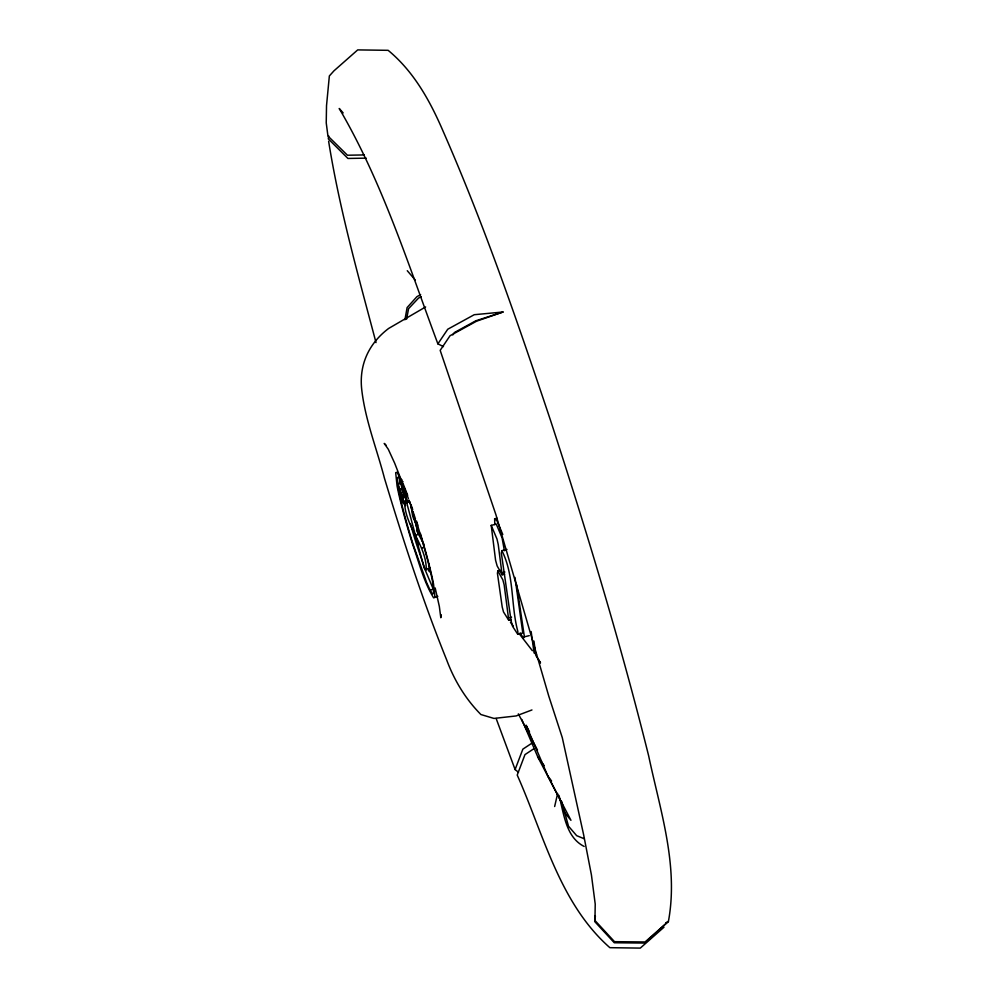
<?xml version="1.0" encoding="UTF-8"?>
<svg xmlns="http://www.w3.org/2000/svg" width="998" height="998" viewBox="0 0 998 998"><rect width="100%" height="100%" fill="white"/><g stroke="black" fill="none" stroke-linecap="round" stroke-linejoin="round"><path stroke-width="1.5" d="M594.97 919.046L595.22 904.076L591.427 874.959L583.655 834.864L562.286 737.647L548.75 696.03L495.956 514.843L440.18 350.36L450.036 335.74L476.545 321.194L503.017 312L474.25 314.707L447.74 329.24L437.885 343.861L443.474 346.593M514.98 577.405L522.802 633.019L517.725 634.217L517.825 631.422C510.689 604.913 514.506 575.584 501.894 550.659L506.972 549.461M595.282 915.603L594.708 921.553L614.294 942.761L644.833 943.06L668.423 921.391C678.752 865.453 660.115 810.239 648.7 756.035C620.581 643.061 586.787 531.56 550.696 420.894C518.012 323.215 484.517 225.598 443.1 131.2C430.101 100.998 413.858 71.557 388.135 50.324L357.708 49.9L333.993 70.808L329.352 75.96L326.521 105.651L326.234 122.891L327.943 136.015L347.429 155.226L364.195 154.94M595.369 916.014L594.945 920.468L614.519 941.675L645.057 941.962L668.423 921.391L665.728 922.913M328.641 135.803L328.317 138.884L347.928 158.457L366.216 158.146M511.288 619.658L508.755 620.294L504.165 584.84L502.817 579.788L497.827 570.943L500.36 570.307M504.639 574.149L502.106 574.773L498.251 544.609L497.004 539.095L491.216 525.372L496.28 524.112L502.069 537.835L504.402 550.734M491.216 525.372L495.582 560.277L497.129 565.891L502.106 574.773M441.278 614.818L440.804 617.725L439.345 606.497L435.19 587.972M497.827 570.943L497.428 573.314L502.194 606.909L503.491 611.924L508.755 620.294M404.926 319.772L407.109 307.571L416.914 296.68L420.632 294.622M406.56 319.235L408.594 308.644L418.536 298.09L421.094 296.768M554.651 806.521L557.633 793.497M501.894 550.659L501.32 552.992L511.138 621.043L512.598 626.37L517.725 634.217M518.486 772.29L515.105 769.545L522.852 749.149L531.834 743.223M452.843 334.891L454.427 332.534L475.772 320.82L503.017 312M529.239 635.651L524.399 636.811L523.389 638.071L520.17 633.056M663.994 927.192L640.292 948.1L609.865 947.676C559.354 903.128 543.648 834.316 517.214 775.072L524.985 754.6L533.942 748.687M400.186 483.057C396.393 482.508 399.899 491.952 402.344 489.17M425.635 306.935L388.621 328.467C368.973 343.324 359.068 364.407 361.675 389.058C365.043 419.534 376.733 448.589 384.442 478.192C402.955 539.469 422.653 600.472 446.642 659.853C454.277 680.324 465.492 698.974 480.911 714.531L493.973 718.435L516.128 715.94L531.959 709.952M409.33 500.746L407.259 501.495L406.635 500.31L404.04 490.629L405.899 498.963L405.238 497.728L401.882 486.525L404.464 496.218L403.841 495.033L399.973 480.587L402.057 479.826M399.973 480.587L400.922 482.358L402.992 481.597M401.121 482.92L398.015 484.042L398.888 490.193L403.666 503.878L402.581 496.555L400.323 489.893M402.581 496.555L405.687 495.42M402.83 497.965L405.936 496.842M406.735 502.83L424.138 567.987L425.56 570.12L426.283 569.883C426.533 544.659 404.352 526.158 404.589 500.934L405.313 500.697L406.735 502.83L409.841 501.695M415.442 535.415L418.549 534.279L413.409 515.018M422.067 547.927L424.138 547.178M408.431 498.626L404.29 488.097L398.526 477.206L397.304 477.605L398.589 489.931A61.963 5.027 73.1 0 0 413.197 544.646L426.757 582.907L430.138 590.217L433.244 589.082L434.841 591.465M402.593 482.658L397.004 472.254L395.682 472.678L397.067 485.964A66.754 5.414 73.1 0 0 412.81 544.908C419.148 562.697 423.639 581.647 433.619 597.839L437.848 596.355M428.666 568.985L429.402 568.748L429.015 563.795M502.381 572.677L504.913 572.041M509.03 617.787L511.562 617.163M494.796 524.586L494.646 518.773L496.992 518.212M584.017 838.682L576.657 835.663L568.498 826.194L561.649 801.431M584.167 846.454C565.604 837.06 563.92 813.358 558.98 795.431M536.475 654.351L534.08 652.929L531.148 631.547M494.646 518.773L496.804 520.42L502.792 534.491M386.276 445.432L384.218 443.411L388.284 449.25L394.672 463.184L402.73 483.855M343.162 112.911L339.208 108.483C382.359 182.073 408.17 264.295 437.885 343.861M407.271 270.708L415.18 279.951M510.489 622.403L513.346 626.095M519.047 633.481L532.358 650.708M529.514 731.921L526.058 725.159L547.939 776.157L551.595 781.035M521.779 719.458L537.872 757.133L544.222 765.641M430.138 590.217L432.521 593.798L433.743 593.398L432.471 581.073A61.963 5.027 73.1 0 0 422.927 543.162M540.479 662.847L535.826 655.412L533.967 641.103M538.134 659.004L540.405 662.747M537.498 750.059L518.336 713.857M401.383 482.795L401.707 483.469M416.565 530.512L423.851 544.297M547.939 776.157L570.956 820.306L564.631 812.584L561.35 802.143L537.872 757.133M433.244 589.082L425.734 571.243L416.303 543.511A61.963 5.027 73.1 0 1 410.365 523.676M403.204 483.98L407.671 495.332M515.105 769.545L496.156 718.523M411.151 505.163L412.648 509.379M408.943 500.085L412.536 510.228M416.403 520.881L417.813 525.197M413.06 511.675L415.455 519.022M416.416 521.954L417.85 526.358M415.418 534.816L418.461 544.509M400.922 482.358L404.327 493.723L402.506 485.415L403.417 487.124L407.259 501.495M376.009 342.601C358.394 275.984 339.482 209.393 328.629 141.279M410.24 503.167L412.611 512.061M516.64 584.616L524.399 636.811M406.149 498.314L406.573 501.27M430.063 567.8L429.889 571.817A38.373 3.106 73.1 0 1 427.506 568.523M434.941 597.415L433.556 584.142A66.754 5.414 73.1 0 0 423.239 543.149M400.423 477.917L400.435 480.811M405.512 505.637A61.963 5.027 73.1 0 1 404.789 502.705M420.358 533.419A66.754 5.414 73.1 0 1 422.815 541.677M418.274 527.73A61.963 5.027 73.1 0 1 422.478 541.652M418.125 528.142L417.214 529.676L414.744 519.571L413.983 519.908L412.548 515.579L411.301 507.495L416.303 525.247L416.877 524.424L418.125 528.142M399.15 487.535L400.572 493.848L399.15 487.535M400.984 492.688L402.581 499.611L400.984 492.688"/></g></svg>
